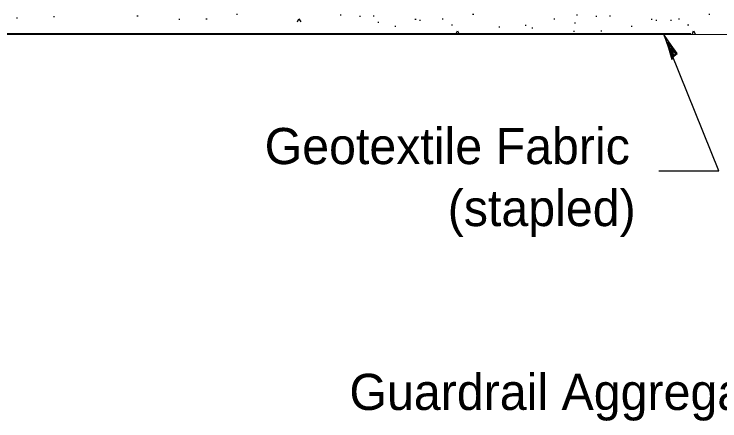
# Model space of a CAD drawing. Extents: x 0 to 2.83, y 0 to 1.83.
# Drawn here: x 0.7903 to 1.0068, y 0.3662 to 0.4909 of the extents above; entities that cross this region are included whole.
import ezdxf

# ---------------------------------------------------------------- set-up
doc = ezdxf.new("R2010")
doc.units = 0
doc.layers.add('RD_Pr_Roadway_Notes', color=7, linetype='Continuous')
doc.layers.add('SH_General_Details', color=7, linetype='Continuous')

msp = doc.modelspace()

# ---------------------------------------------------------------- linework, layer by layer
at = {"layer": 'RD_Pr_Roadway_Notes'}
for p, q in [((1.0065, 0.44291), (0.98967, 0.48465)), ((0.98811, 0.44291), (1.0065, 0.44291))]:
    msp.add_line(p, q, dxfattribs=at)
msp.add_lwpolyline([(0.99281, 0.4781), (0.99368, 0.4788), (0.99189, 0.48134), (0.98967, 0.48465), (0.99103, 0.48062), (0.9921, 0.47702), (0.99281, 0.4781), (0.99331, 0.47871), (0.99085, 0.48227), (0.9922, 0.47771), (0.99272, 0.47874), (0.99173, 0.48045), (0.99232, 0.47862)], dxfattribs=at)
at = {"layer": 'SH_General_Details'}
for p, q in [((0.79101, 0.48979), (0.79133, 0.48979)), ((0.80242, 0.49021), (0.80274, 0.49021)), ((0.82802, 0.49043), (0.82834, 0.49043)), ((0.84082, 0.48936), (0.84114, 0.48936)), ((0.84919, 0.48948), (0.84951, 0.48948)), ((0.85852, 0.49091), (0.85883, 0.49091)), ((0.89038, 0.4907), (0.89069, 0.4907)), ((0.89628, 0.49025), (0.8966, 0.49025)), ((0.9005, 0.49043), (0.90081, 0.49043)), ((0.91329, 0.48936), (0.91361, 0.48936)), ((0.92167, 0.48948), (0.92198, 0.48948)), ((0.93099, 0.49091), (0.93131, 0.49091)), ((0.9559, 0.48943), (0.95621, 0.48943)), ((0.96285, 0.4907), (0.96317, 0.4907)), ((0.96876, 0.49025), (0.96908, 0.49025)), ((0.97297, 0.49043), (0.97329, 0.49043)), ((0.98577, 0.48936), (0.98609, 0.48936)), ((0.99414, 0.48948), (0.99446, 0.48948)), ((1.00347, 0.49091), (1.00378, 0.49091)), ((0.90187, 0.48848), (0.90218, 0.48848)), ((0.90711, 0.48718), (0.90742, 0.48718)), ((0.91467, 0.48902), (0.91498, 0.48902)), ((0.92447, 0.48766), (0.92478, 0.48766)), ((0.94714, 0.48752), (0.94745, 0.48752)), ((0.96223, 0.48827), (0.96254, 0.48827)), ((0.97958, 0.48718), (0.9799, 0.48718)), ((0.98714, 0.48902), (0.98746, 0.48902)), ((0.99163, 0.48902), (0.99195, 0.48902)), ((0.99694, 0.48766), (0.99726, 0.48766)), ((0.33931, 0.48496), (1.21975, 0.48454)), ((0.72068, 0.48499), (0.99795, 0.48499)), ((0.93897, 0.48698), (0.93928, 0.48698)), ((0.94909, 0.48671), (0.9494, 0.48671)), ((0.96189, 0.48564), (0.9622, 0.48564)), ((0.97026, 0.48575), (0.97057, 0.48575))]:
    msp.add_line(p, q, dxfattribs=at)
for points in [[(0.87729, 0.48858), (0.8777, 0.48948), (0.87824, 0.48858)], [(0.92593, 0.48497), (0.92629, 0.48575), (0.92677, 0.48497)], [(0.99838, 0.48491), (0.99877, 0.48575), (0.99928, 0.48491)]]:
    msp.add_lwpolyline(points, dxfattribs=at)

# ---------------------------------------------------------------- texts
at = {"layer": 'RD_Pr_Roadway_Notes'}
for s, height, p in [('Geotextile Fabric', 0.0110833, (0.86718, 0.44492)), ('(stapled)', 0.011083, (0.92334, 0.42592)), ('Guardrail Aggregate', 0.0110833, (0.89318, 0.36956))]:
    msp.add_text(s, height=height, dxfattribs=at).set_placement(p)

doc.saveas('drawing.dxf')
